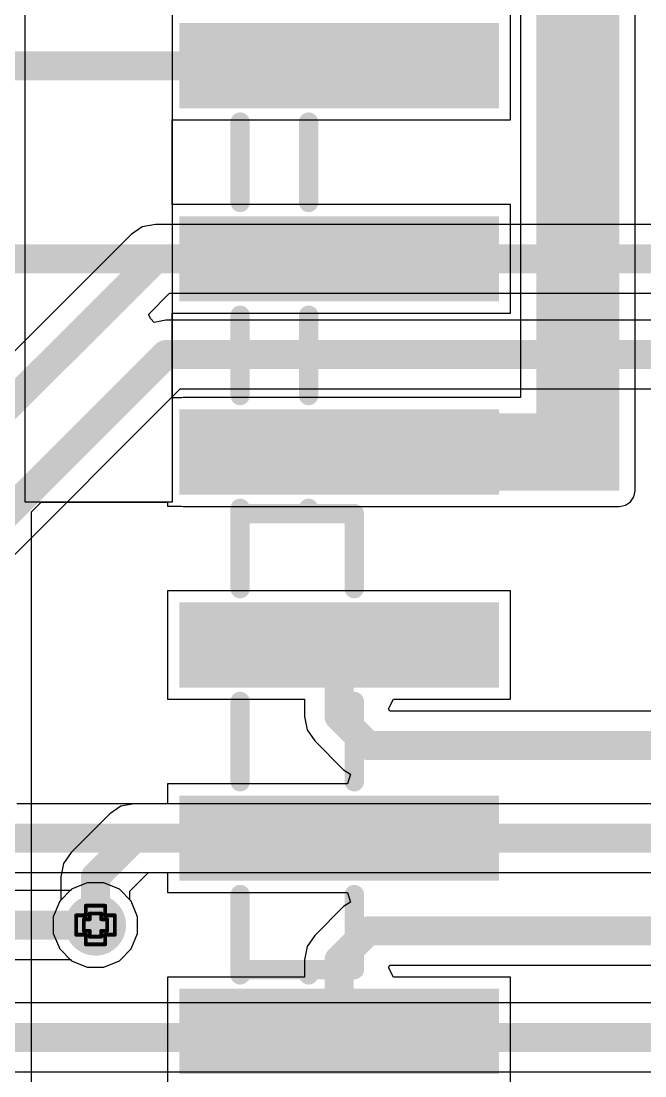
# Model space of a CAD drawing. Header units: inches. Extents: x -7 to 5163, y -3 to 5149.
# Drawn here: x 176.26 to 184.46, y 45.89 to 59.77 of the extents above; entities that cross this region are included whole.
import ezdxf

# ---------------------------------------------------------------- set-up
doc = ezdxf.new("R2010")
doc.units = ezdxf.units.IN
for name, color, linetype in [('Bottom Layer', 5, 'Continuous'), ('Bottom Solder', 6, 'Continuous'), ('Drill Drawing', 1, 'Continuous'), ('GND', 76, 'Continuous'), ('PWR', 16, 'Continuous'), ('Top Layer', 1, 'Continuous'), ('Top Overlay', 2, 'Continuous'), ('Top Paste', 8, 'Continuous'), ('Top Solder', 216, 'Continuous'), ('Via Holes', 16, 'Continuous')]:
    doc.layers.add(name, color=color, linetype=linetype)

# ---------------------------------------------------------------- blocks, each defined once
blk = doc.blocks.new('BH_00181_60')
at = {"layer": 'Top Layer'}
for points in [[(-9.4, -1.15), (-8.38, -1.15), (-8.38, -5.25), (-9.4, -5.25)], [(-6.86, -1.15), (-5.84, -1.15), (-5.84, -5.25), (-6.86, -5.25)], [(-4.32, -1.15), (-3.3, -1.15), (-3.3, -5.25), (-4.32, -5.25)], [(-1.78, -1.15), (-0.76, -1.15), (-0.76, -5.25), (-1.78, -5.25)], [(0.76, -1.15), (1.78, -1.15), (1.78, -5.25), (0.76, -5.25)], [(3.3, -1.15), (4.32, -1.15), (4.32, -5.25), (3.3, -5.25)]]:
    blk.add_hatch(color=1, dxfattribs=at).paths.add_polyline_path(points)
at = {"layer": 'Top Paste'}
for points in [[(-9.4, -1.15), (-8.38, -1.15), (-8.38, -5.25), (-9.4, -5.25)], [(-6.86, -1.15), (-5.84, -1.15), (-5.84, -5.25), (-6.86, -5.25)], [(-4.32, -1.15), (-3.3, -1.15), (-3.3, -5.25), (-4.32, -5.25)], [(-1.78, -1.15), (-0.76, -1.15), (-0.76, -5.25), (-1.78, -5.25)], [(0.76, -1.15), (1.78, -1.15), (1.78, -5.25), (0.76, -5.25)], [(3.3, -1.15), (4.32, -1.15), (4.32, -5.25), (3.3, -5.25)]]:
    blk.add_hatch(color=8, dxfattribs=at).paths.add_polyline_path(points)
at = {"layer": 'Top Solder'}
for points in [[(-9.45, -1.1), (-8.33, -1.1), (-8.33, -5.3), (-9.45, -5.3)], [(-6.91, -1.1), (-5.79, -1.1), (-5.79, -5.3), (-6.91, -5.3)], [(-4.37, -1.1), (-3.25, -1.1), (-3.25, -5.3), (-4.37, -5.3)], [(-1.83, -1.1), (-0.71, -1.1), (-0.71, -5.3), (-1.83, -5.3)], [(0.71, -1.1), (1.83, -1.1), (1.83, -5.3), (0.71, -5.3)], [(3.25, -1.1), (4.37, -1.1), (4.37, -5.3), (3.25, -5.3)]]:
    blk.add_hatch(color=216, dxfattribs=at).paths.add_polyline_path(points)
at = {"layer": 'Top Overlay'}
for points in [[(-2.011, -3, 0.254, 0.254, 0), (-3, -3, 0.254, 0.254, 0)], [(-3, -3.675, 0.254, 0.254, 0), (-3, -3, 0.254, 0.254, 0)], [(0.529, -3, 0.254, 0.254, 0), (-0.529, -3, 0.254, 0.254, 0)], [(3, -3, 0.254, 0.254, 0), (2.011, -3, 0.254, 0.254, 0)], [(3, -3.6, 0.254, 0.254, 0), (3, -3, 0.254, 0.254, 0)], [(-7.091, -3.6, 0.254, 0.254, 0), (-8.149, -3.6, 0.254, 0.254, 0)], [(-4.551, -3.6, 0.254, 0.254, 0), (-5.609, -3.6, 0.254, 0.254, 0)], [(-3, -3.6, 0.254, 0.254, 0), (-3.069, -3.6, 0.254, 0.254, 0)], [(-3, -4.5, 0.254, 0.254, 0), (-3, -3.6, 0.254, 0.254, 0)], [(3.069, -3.6, 0.254, 0.254, 0), (3, -3.6, 0.254, 0.254, 0)], [(3, -4.431, 0.254, 0.254, 0), (3, -3.6, 0.254, 0.254, 0)], [(-7.091, -4.5, 0.254, 0.254, 0), (-8.149, -4.5, 0.254, 0.254, 0)], [(-4.551, -4.5, 0.254, 0.254, 0), (-5.609, -4.5, 0.254, 0.254, 0)], [(-2.011, -4.5, 0.254, 0.254, 0), (-3.069, -4.5, 0.254, 0.254, 0)], [(0.529, -4.5, 0.254, 0.254, 0), (-0.529, -4.5, 0.254, 0.254, 0)], [(3.069, -4.5, 0.254, 0.254, 0), (2.011, -4.5, 0.254, 0.254, 0)], [(3.069, -4.5, 0.254, 0.254, 0), (3, -4.431, 0.254, 0.254, 0)]]:
    blk.add_lwpolyline(points, format="xyseb", dxfattribs=at)
for points in [[(-3.063, -3, 0.127, 0.127, 1), (-2.936, -3, 0.127, 0.127, 1)], [(-3.063, -3, 0.127, 0.127, 1), (-2.936, -3, 0.127, 0.127, 1)], [(-2.075, -3, 0.127, 0.127, 1), (-1.948, -3, 0.127, 0.127, 1)], [(-0.592, -3, 0.127, 0.127, 1), (-0.465, -3, 0.127, 0.127, 1)], [(0.465, -3, 0.127, 0.127, 1), (0.592, -3, 0.127, 0.127, 1)], [(1.948, -3, 0.127, 0.127, 1), (2.075, -3, 0.127, 0.127, 1)], [(2.936, -3, 0.127, 0.127, 1), (3.063, -3, 0.127, 0.127, 1)], [(2.936, -3, 0.127, 0.127, 1), (3.063, -3, 0.127, 0.127, 1)], [(-8.212, -3.6, 0.127, 0.127, 1), (-8.085, -3.6, 0.127, 0.127, 1)], [(-7.155, -3.6, 0.127, 0.127, 1), (-7.028, -3.6, 0.127, 0.127, 1)], [(-5.672, -3.6, 0.127, 0.127, 1), (-5.545, -3.6, 0.127, 0.127, 1)], [(-4.615, -3.6, 0.127, 0.127, 1), (-4.488, -3.6, 0.127, 0.127, 1)], [(-3.132, -3.6, 0.127, 0.127, 1), (-3.005, -3.6, 0.127, 0.127, 1)], [(-3.063, -3.6, 0.127, 0.127, 1), (-2.936, -3.6, 0.127, 0.127, 1)], [(-3.063, -3.6, 0.127, 0.127, 1), (-2.936, -3.6, 0.127, 0.127, 1)], [(-3.063, -3.675, 0.127, 0.127, 1), (-2.936, -3.675, 0.127, 0.127, 1)], [(2.936, -3.6, 0.127, 0.127, 1), (3.063, -3.6, 0.127, 0.127, 1)], [(2.936, -3.6, 0.127, 0.127, 1), (3.063, -3.6, 0.127, 0.127, 1)], [(2.936, -3.6, 0.127, 0.127, 1), (3.063, -3.6, 0.127, 0.127, 1)], [(3.005, -3.6, 0.127, 0.127, 1), (3.132, -3.6, 0.127, 0.127, 1)], [(-8.212, -4.5, 0.127, 0.127, 1), (-8.085, -4.5, 0.127, 0.127, 1)], [(-7.155, -4.5, 0.127, 0.127, 1), (-7.028, -4.5, 0.127, 0.127, 1)], [(-5.672, -4.5, 0.127, 0.127, 1), (-5.545, -4.5, 0.127, 0.127, 1)], [(-4.615, -4.5, 0.127, 0.127, 1), (-4.488, -4.5, 0.127, 0.127, 1)], [(-3.132, -4.5, 0.127, 0.127, 1), (-3.005, -4.5, 0.127, 0.127, 1)], [(-3.063, -4.5, 0.127, 0.127, 1), (-2.936, -4.5, 0.127, 0.127, 1)], [(-2.075, -4.5, 0.127, 0.127, 1), (-1.948, -4.5, 0.127, 0.127, 1)], [(-0.592, -4.5, 0.127, 0.127, 1), (-0.465, -4.5, 0.127, 0.127, 1)], [(0.465, -4.5, 0.127, 0.127, 1), (0.592, -4.5, 0.127, 0.127, 1)], [(1.948, -4.5, 0.127, 0.127, 1), (2.075, -4.5, 0.127, 0.127, 1)], [(2.936, -4.431, 0.127, 0.127, 1), (3.063, -4.431, 0.127, 0.127, 1)], [(2.936, -4.431, 0.127, 0.127, 1), (3.063, -4.431, 0.127, 0.127, 1)], [(3.005, -4.5, 0.127, 0.127, 1), (3.132, -4.5, 0.127, 0.127, 1)], [(3.005, -4.5, 0.127, 0.127, 1), (3.132, -4.5, 0.127, 0.127, 1)]]:
    blk.add_lwpolyline(points, format="xyseb", close=True, dxfattribs=at)

msp = doc.modelspace()

# ---------------------------------------------------------------- hatches: boundary and pattern name
at = {"layer": 'Bottom Layer'}
h = msp.add_hatch(color=5, dxfattribs=at)
edge = h.paths.add_edge_path()
edge.add_arc((177.241, 47.879), 0.3, 0, 360)
at = {"layer": 'Bottom Solder'}
h = msp.add_hatch(color=6, dxfattribs=at)
edge = h.paths.add_edge_path()
edge.add_arc((177.241, 47.879), 0.402, 0, 360)
at = {"layer": 'GND'}
h = msp.add_hatch(color=76, dxfattribs=at)
edge = h.paths.add_edge_path()
edge.add_arc((177.241, 47.879), 0.3, 0, 360)
at = {"layer": 'PWR'}
h = msp.add_hatch(color=16, dxfattribs=at)
edge = h.paths.add_edge_path()
edge.add_arc((177.241, 47.879), 0.3, 0, 360)
at = {"layer": 'Top Layer'}
for points in [[(183.032, 53.592), (184.125, 53.592), (184.125, 63.752), (183.032, 63.752)], [(178.392, 53.592), (184.125, 53.592), (184.125, 54.612), (178.392, 54.612)]]:
    msp.add_hatch(color=1, dxfattribs=at).paths.add_polyline_path(points)
h = msp.add_hatch(color=1, dxfattribs=at)
edge = h.paths.add_edge_path()
edge.add_arc((177.241, 47.879), 0.3, 0, 360)
at = {"layer": 'Top Solder'}
h = msp.add_hatch(color=216, dxfattribs=at)
edge = h.paths.add_edge_path()
edge.add_arc((177.241, 47.879), 0.402, 0, 360)
at = {"layer": 'Via Holes'}
h = msp.add_hatch(color=7, dxfattribs=at)
edge = h.paths.add_edge_path()
edge.add_arc((177.241, 47.879), 0.15, 0, 360)

# ---------------------------------------------------------------- linework, layer by layer
at = {"layer": 'Bottom Layer'}
for p, q in [((177.855, 57.061), (177.708, 56.962)), ((178.029, 57.095), (177.855, 57.061)), ((189.205, 57.095), (178.029, 57.095)), ((177.708, 56.962), (173.395, 52.649)), ((177.708, 56.962), (177.708, 56.962)), ((177.938, 55.91), (178.216, 56.189)), ((178.216, 56.189), (189.205, 56.189)), ((177.967, 55.852), (177.938, 55.91)), ((178.013, 55.805), (177.967, 55.852)), ((178.166, 55.836), (178.013, 55.805)), ((190.225, 55.836), (178.166, 55.836)), ((173.655, 50.23), (178.354, 54.93)), ((178.354, 54.93), (190.412, 54.93)), ((189.205, 49.475), (176.21, 49.475)), ((176.022, 48.569), (189.205, 48.569)), ((177.131, 48.433), (176.927, 48.349)), ((177.351, 48.433), (177.131, 48.433)), ((177.555, 48.349), (177.351, 48.433)), ((176.911, 48.332), (175.349, 48.332)), ((176.927, 48.349), (176.911, 48.332)), ((177.711, 48.193), (177.555, 48.349)), ((177.795, 47.989), (177.711, 48.193)), ((177.795, 47.769), (177.795, 47.989)), ((177.711, 47.565), (177.795, 47.769)), ((177.555, 47.409), (177.711, 47.565)), ((175.537, 47.426), (176.911, 47.426)), ((176.911, 47.426), (176.927, 47.409)), ((176.927, 47.409), (177.131, 47.325)), ((177.131, 47.325), (177.351, 47.325)), ((177.351, 47.325), (177.555, 47.409)), ((189.971, 46.856), (175.262, 46.856)), ((174.236, 45.949), (190.159, 45.949))]:
    msp.add_line(p, q, dxfattribs=at)
for points in [[(173.482, 52.095, 0.381, 0.381, 0), (178.029, 56.642, 0.381, 0.381, 0)], [(178.029, 56.642, 0.381, 0.381, 0), (189.535, 56.642, 0.381, 0.381, 0)], [(173.101, 50.317, 0.381, 0.381, 0), (178.166, 55.383, 0.381, 0.381, 0)], [(178.166, 55.383, 0.381, 0.381, 0), (190.412, 55.383, 0.381, 0.381, 0)], [(176.022, 49.022, 0.381, 0.381, 0), (189.535, 49.022, 0.381, 0.381, 0)], [(175.349, 47.879, 0.381, 0.381, 0), (177.241, 47.879, 0.381, 0.381, 0)], [(174.236, 46.402, 0.381, 0.381, 0), (190.159, 46.402, 0.381, 0.381, 0)]]:
    msp.add_lwpolyline(points, format="xyseb", dxfattribs=at)
for points in [[(177.933, 56.642, 0.191, 0.191, 1), (178.124, 56.642, 0.191, 0.191, 1)], [(177.933, 56.642, 0.191, 0.191, 1), (178.124, 56.642, 0.191, 0.191, 1)], [(178.071, 55.383, 0.191, 0.191, 1), (178.262, 55.383, 0.191, 0.191, 1)], [(178.071, 55.383, 0.191, 0.191, 1), (178.262, 55.383, 0.191, 0.191, 1)], [(177.146, 47.879, 0.191, 0.191, 1), (177.336, 47.879, 0.191, 0.191, 1)]]:
    msp.add_lwpolyline(points, format="xyseb", close=True, dxfattribs=at)
at = {"layer": 'Drill Drawing'}
for points in [[(177.114, 48.006, 0.0508, 0.0508, 0), (177.114, 48.133, 0.0508, 0.0508, 0)], [(177.114, 48.133, 0.0508, 0.0508, 0), (177.368, 48.133, 0.0508, 0.0508, 0)], [(177.368, 48.006, 0.0508, 0.0508, 0), (177.368, 48.133, 0.0508, 0.0508, 0)], [(176.987, 47.752, 0.0508, 0.0508, 0), (176.987, 48.006, 0.0508, 0.0508, 0)], [(176.987, 48.006, 0.0508, 0.0508, 0), (177.114, 48.006, 0.0508, 0.0508, 0)], [(177.165, 47.955, 0.0508, 0.0508, 0), (177.165, 48.031, 0.0508, 0.0508, 0)], [(177.165, 48.031, 0.0508, 0.0508, 0), (177.317, 48.031, 0.0508, 0.0508, 0)], [(177.317, 47.955, 0.0508, 0.0508, 0), (177.317, 48.031, 0.0508, 0.0508, 0)], [(177.368, 48.006, 0.0508, 0.0508, 0), (177.495, 48.006, 0.0508, 0.0508, 0)], [(177.495, 47.752, 0.0508, 0.0508, 0), (177.495, 48.006, 0.0508, 0.0508, 0)], [(177.089, 47.803, 0.0508, 0.0508, 0), (177.089, 47.955, 0.0508, 0.0508, 0)], [(177.089, 47.955, 0.0508, 0.0508, 0), (177.165, 47.955, 0.0508, 0.0508, 0)], [(177.317, 47.955, 0.0508, 0.0508, 0), (177.394, 47.955, 0.0508, 0.0508, 0)], [(177.394, 47.803, 0.0508, 0.0508, 0), (177.394, 47.955, 0.0508, 0.0508, 0)], [(176.987, 47.752, 0.0508, 0.0508, 0), (177.114, 47.752, 0.0508, 0.0508, 0)], [(177.089, 47.803, 0.0508, 0.0508, 0), (177.165, 47.803, 0.0508, 0.0508, 0)], [(177.114, 47.625, 0.0508, 0.0508, 0), (177.114, 47.752, 0.0508, 0.0508, 0)], [(177.165, 47.727, 0.0508, 0.0508, 0), (177.165, 47.803, 0.0508, 0.0508, 0)], [(177.165, 47.727, 0.0508, 0.0508, 0), (177.317, 47.727, 0.0508, 0.0508, 0)], [(177.317, 47.803, 0.0508, 0.0508, 0), (177.394, 47.803, 0.0508, 0.0508, 0)], [(177.317, 47.727, 0.0508, 0.0508, 0), (177.317, 47.803, 0.0508, 0.0508, 0)], [(177.368, 47.752, 0.0508, 0.0508, 0), (177.495, 47.752, 0.0508, 0.0508, 0)], [(177.368, 47.625, 0.0508, 0.0508, 0), (177.368, 47.752, 0.0508, 0.0508, 0)], [(177.114, 47.625, 0.0508, 0.0508, 0), (177.368, 47.625, 0.0508, 0.0508, 0)]]:
    msp.add_lwpolyline(points, format="xyseb", dxfattribs=at)
for points in [[(177.101, 48.133, 0.0254, 0.0254, 1), (177.127, 48.133, 0.0254, 0.0254, 1)], [(177.101, 48.133, 0.0254, 0.0254, 1), (177.127, 48.133, 0.0254, 0.0254, 1)], [(177.356, 48.133, 0.0254, 0.0254, 1), (177.381, 48.133, 0.0254, 0.0254, 1)], [(177.356, 48.133, 0.0254, 0.0254, 1), (177.381, 48.133, 0.0254, 0.0254, 1)], [(176.975, 48.006, 0.0254, 0.0254, 1), (177, 48.006, 0.0254, 0.0254, 1)], [(176.975, 48.006, 0.0254, 0.0254, 1), (177, 48.006, 0.0254, 0.0254, 1)], [(177.101, 48.006, 0.0254, 0.0254, 1), (177.127, 48.006, 0.0254, 0.0254, 1)], [(177.101, 48.006, 0.0254, 0.0254, 1), (177.127, 48.006, 0.0254, 0.0254, 1)], [(177.152, 48.031, 0.0254, 0.0254, 1), (177.178, 48.031, 0.0254, 0.0254, 1)], [(177.152, 48.031, 0.0254, 0.0254, 1), (177.178, 48.031, 0.0254, 0.0254, 1)], [(177.305, 48.031, 0.0254, 0.0254, 1), (177.33, 48.031, 0.0254, 0.0254, 1)], [(177.305, 48.031, 0.0254, 0.0254, 1), (177.33, 48.031, 0.0254, 0.0254, 1)], [(177.356, 48.006, 0.0254, 0.0254, 1), (177.381, 48.006, 0.0254, 0.0254, 1)], [(177.356, 48.006, 0.0254, 0.0254, 1), (177.381, 48.006, 0.0254, 0.0254, 1)], [(177.482, 48.006, 0.0254, 0.0254, 1), (177.508, 48.006, 0.0254, 0.0254, 1)], [(177.482, 48.006, 0.0254, 0.0254, 1), (177.508, 48.006, 0.0254, 0.0254, 1)], [(177.076, 47.955, 0.0254, 0.0254, 1), (177.101, 47.955, 0.0254, 0.0254, 1)], [(177.076, 47.955, 0.0254, 0.0254, 1), (177.101, 47.955, 0.0254, 0.0254, 1)], [(177.152, 47.955, 0.0254, 0.0254, 1), (177.178, 47.955, 0.0254, 0.0254, 1)], [(177.152, 47.955, 0.0254, 0.0254, 1), (177.178, 47.955, 0.0254, 0.0254, 1)], [(177.305, 47.955, 0.0254, 0.0254, 1), (177.33, 47.955, 0.0254, 0.0254, 1)], [(177.305, 47.955, 0.0254, 0.0254, 1), (177.33, 47.955, 0.0254, 0.0254, 1)], [(177.381, 47.955, 0.0254, 0.0254, 1), (177.406, 47.955, 0.0254, 0.0254, 1)], [(177.381, 47.955, 0.0254, 0.0254, 1), (177.406, 47.955, 0.0254, 0.0254, 1)], [(176.975, 47.752, 0.0254, 0.0254, 1), (177, 47.752, 0.0254, 0.0254, 1)], [(176.975, 47.752, 0.0254, 0.0254, 1), (177, 47.752, 0.0254, 0.0254, 1)], [(177.076, 47.803, 0.0254, 0.0254, 1), (177.101, 47.803, 0.0254, 0.0254, 1)], [(177.076, 47.803, 0.0254, 0.0254, 1), (177.101, 47.803, 0.0254, 0.0254, 1)], [(177.101, 47.752, 0.0254, 0.0254, 1), (177.127, 47.752, 0.0254, 0.0254, 1)], [(177.101, 47.752, 0.0254, 0.0254, 1), (177.127, 47.752, 0.0254, 0.0254, 1)], [(177.152, 47.803, 0.0254, 0.0254, 1), (177.178, 47.803, 0.0254, 0.0254, 1)], [(177.152, 47.803, 0.0254, 0.0254, 1), (177.178, 47.803, 0.0254, 0.0254, 1)], [(177.152, 47.727, 0.0254, 0.0254, 1), (177.178, 47.727, 0.0254, 0.0254, 1)], [(177.152, 47.727, 0.0254, 0.0254, 1), (177.178, 47.727, 0.0254, 0.0254, 1)], [(177.305, 47.803, 0.0254, 0.0254, 1), (177.33, 47.803, 0.0254, 0.0254, 1)], [(177.305, 47.803, 0.0254, 0.0254, 1), (177.33, 47.803, 0.0254, 0.0254, 1)], [(177.305, 47.727, 0.0254, 0.0254, 1), (177.33, 47.727, 0.0254, 0.0254, 1)], [(177.305, 47.727, 0.0254, 0.0254, 1), (177.33, 47.727, 0.0254, 0.0254, 1)], [(177.356, 47.752, 0.0254, 0.0254, 1), (177.381, 47.752, 0.0254, 0.0254, 1)], [(177.356, 47.752, 0.0254, 0.0254, 1), (177.381, 47.752, 0.0254, 0.0254, 1)], [(177.381, 47.803, 0.0254, 0.0254, 1), (177.406, 47.803, 0.0254, 0.0254, 1)], [(177.381, 47.803, 0.0254, 0.0254, 1), (177.406, 47.803, 0.0254, 0.0254, 1)], [(177.482, 47.752, 0.0254, 0.0254, 1), (177.508, 47.752, 0.0254, 0.0254, 1)], [(177.482, 47.752, 0.0254, 0.0254, 1), (177.508, 47.752, 0.0254, 0.0254, 1)], [(177.101, 47.625, 0.0254, 0.0254, 1), (177.127, 47.625, 0.0254, 0.0254, 1)], [(177.101, 47.625, 0.0254, 0.0254, 1), (177.127, 47.625, 0.0254, 0.0254, 1)], [(177.356, 47.625, 0.0254, 0.0254, 1), (177.381, 47.625, 0.0254, 0.0254, 1)], [(177.356, 47.625, 0.0254, 0.0254, 1), (177.381, 47.625, 0.0254, 0.0254, 1)]]:
    msp.add_lwpolyline(points, format="xyseb", close=True, dxfattribs=at)
at = {"layer": 'GND'}
for p, q in [((177.131, 48.433), (176.927, 48.349)), ((177.351, 48.433), (177.131, 48.433)), ((177.555, 48.349), (177.351, 48.433)), ((176.927, 48.349), (176.772, 48.193)), ((177.711, 48.193), (177.555, 48.349)), ((176.772, 48.193), (176.687, 47.989)), ((177.795, 47.989), (177.711, 48.193)), ((176.687, 47.989), (176.687, 47.769)), ((177.795, 47.769), (177.795, 47.989)), ((176.687, 47.769), (176.772, 47.565)), ((177.711, 47.565), (177.795, 47.769)), ((176.772, 47.565), (176.927, 47.409)), ((177.555, 47.409), (177.711, 47.565)), ((176.927, 47.409), (177.131, 47.325)), ((177.131, 47.325), (177.351, 47.325)), ((177.351, 47.325), (177.555, 47.409))]:
    msp.add_line(p, q, dxfattribs=at)
at = {"layer": 'PWR'}
for p, q in [((177.131, 48.433), (176.927, 48.349)), ((177.351, 48.433), (177.131, 48.433)), ((177.555, 48.349), (177.351, 48.433)), ((176.927, 48.349), (176.772, 48.193)), ((177.711, 48.193), (177.555, 48.349)), ((176.772, 48.193), (176.687, 47.989)), ((177.795, 47.989), (177.711, 48.193)), ((176.687, 47.989), (176.687, 47.769)), ((177.795, 47.769), (177.795, 47.989)), ((176.687, 47.769), (176.772, 47.565)), ((177.711, 47.565), (177.795, 47.769)), ((176.772, 47.565), (176.927, 47.409)), ((177.555, 47.409), (177.711, 47.565)), ((176.927, 47.409), (177.131, 47.325)), ((177.131, 47.325), (177.351, 47.325)), ((177.351, 47.325), (177.555, 47.409))]:
    msp.add_line(p, q, dxfattribs=at)
at = {"layer": 'Top Layer'}
for p, q in [((182.825, 63.752), (182.825, 54.819)), ((184.332, 53.592), (184.332, 63.752)), ((176.316, 53.442), (176.316, 62.116)), ((178.251, 62.116), (178.251, 53.442)), ((182.695, 58.469), (182.695, 59.895)), ((178.251, 57.355), (178.251, 58.469)), ((178.251, 58.469), (182.695, 58.469)), ((182.695, 57.355), (178.251, 57.355)), ((182.695, 55.929), (182.695, 57.355)), ((178.251, 54.815), (178.251, 55.929)), ((178.251, 55.929), (182.695, 55.929)), ((178.372, 54.815), (178.251, 54.815)), ((178.392, 54.819), (178.372, 54.815)), ((182.825, 54.819), (178.392, 54.819)), ((184.316, 53.513), (184.332, 53.592)), ((178.251, 53.442), (176.316, 53.442)), ((176.399, 53.315), (176.526, 53.442)), ((176.526, 53.442), (178.189, 53.442)), ((178.189, 53.442), (178.189, 53.389)), ((184.204, 53.401), (184.271, 53.446)), ((184.271, 53.446), (184.316, 53.513)), ((176.399, 40.167), (176.399, 53.315)), ((178.189, 53.389), (178.372, 53.389)), ((178.372, 53.389), (178.392, 53.385)), ((178.392, 53.385), (184.125, 53.385)), ((184.125, 53.385), (184.204, 53.401)), ((182.695, 52.275), (178.189, 52.275)), ((178.189, 52.275), (178.189, 50.849)), ((182.695, 50.849), (182.695, 52.275)), ((178.189, 50.849), (179.989, 50.849)), ((179.989, 50.849), (179.989, 50.622)), ((181.091, 50.722), (181.159, 50.849)), ((181.159, 50.849), (182.695, 50.849)), ((181.109, 50.694), (181.091, 50.722)), ((192.982, 50.694), (181.109, 50.694)), ((179.989, 50.622), (180.023, 50.448)), ((180.023, 50.448), (180.122, 50.301)), ((180.122, 50.301), (180.502, 49.921)), ((180.502, 49.921), (180.502, 49.921)), ((180.502, 49.921), (180.59, 49.862)), ((180.59, 49.862), (180.551, 49.735)), ((180.551, 49.735), (178.189, 49.735)), ((178.189, 49.735), (178.189, 49.475)), ((177.576, 49.441), (177.429, 49.342)), ((177.749, 49.475), (177.576, 49.441)), ((178.189, 49.475), (177.749, 49.475)), ((177.749, 49.475), (177.749, 49.475)), ((177.429, 49.342), (176.921, 48.834)), ((177.429, 49.342), (177.429, 49.342)), ((176.921, 48.834), (176.822, 48.687)), ((176.822, 48.687), (176.788, 48.514)), ((177.694, 48.326), (177.937, 48.569)), ((177.937, 48.569), (178.189, 48.569)), ((178.189, 48.569), (178.189, 48.309)), ((176.788, 48.514), (176.788, 48.209)), ((177.694, 48.209), (177.694, 48.326)), ((178.189, 48.309), (180.551, 48.309)), ((180.551, 48.309), (180.59, 48.182)), ((176.772, 48.193), (176.687, 47.989)), ((176.788, 48.209), (176.772, 48.193)), ((177.711, 48.193), (177.694, 48.209)), ((177.795, 47.989), (177.711, 48.193)), ((180.59, 48.182), (180.502, 48.123)), ((180.502, 48.123), (180.122, 47.743)), ((180.502, 48.123), (180.502, 48.123)), ((176.687, 47.989), (176.687, 47.769)), ((177.795, 47.769), (177.795, 47.989)), ((176.687, 47.769), (176.772, 47.565)), ((177.711, 47.565), (177.795, 47.769)), ((180.122, 47.743), (180.023, 47.596)), ((180.023, 47.596), (179.989, 47.422)), ((176.772, 47.565), (176.927, 47.409)), ((177.555, 47.409), (177.711, 47.565)), ((176.927, 47.409), (177.131, 47.325)), ((177.131, 47.325), (177.351, 47.325)), ((177.351, 47.325), (177.555, 47.409)), ((179.989, 47.422), (179.989, 47.195)), ((181.091, 47.322), (181.109, 47.35)), ((181.159, 47.195), (181.091, 47.322)), ((181.109, 47.35), (191.853, 47.35)), ((179.989, 47.195), (178.189, 47.195)), ((178.189, 47.195), (178.189, 45.769)), ((182.695, 47.195), (181.159, 47.195)), ((182.695, 45.769), (182.695, 47.195))]:
    msp.add_line(p, q, dxfattribs=at)
for points in [[(140.771, 59.182, 0.381, 0.381, 0), (180.442, 59.182, 0.381, 0.381, 0)], [(141, 56.642, 0.381, 0.381, 0), (180.442, 56.642, 0.381, 0.381, 0)], [(180.442, 54.102, 0.762, 0.762, 0), (180.466, 54.126, 0.762, 0.762, 0)], [(180.442, 50.622, 0.381, 0.381, 0), (180.442, 51.562, 0.381, 0.381, 0)], [(180.442, 50.622, 0.381, 0.381, 0), (180.823, 50.241, 0.381, 0.381, 0)], [(180.823, 50.241, 0.381, 0.381, 0), (192.982, 50.241, 0.381, 0.381, 0)], [(177.241, 48.514, 0.381, 0.381, 0), (177.749, 49.022, 0.381, 0.381, 0)], [(177.749, 49.022, 0.381, 0.381, 0), (180.442, 49.022, 0.381, 0.381, 0)], [(177.241, 47.879, 0.381, 0.381, 0), (177.241, 48.514, 0.381, 0.381, 0)], [(180.442, 47.422, 0.381, 0.381, 0), (180.823, 47.803, 0.381, 0.381, 0)], [(180.823, 47.803, 0.381, 0.381, 0), (192.04, 47.803, 0.381, 0.381, 0)], [(180.442, 46.482, 0.381, 0.381, 0), (180.442, 47.422, 0.381, 0.381, 0)]]:
    msp.add_lwpolyline(points, format="xyseb", dxfattribs=at)
for points in [[(180.347, 59.182, 0.191, 0.191, 1), (180.537, 59.182, 0.191, 0.191, 1)], [(180.347, 56.642, 0.191, 0.191, 1), (180.537, 56.642, 0.191, 0.191, 1)], [(180.252, 54.102, 0.381, 0.381, 1), (180.633, 54.102, 0.381, 0.381, 1)], [(180.276, 54.126, 0.381, 0.381, 1), (180.657, 54.126, 0.381, 0.381, 1)], [(180.347, 51.562, 0.191, 0.191, 1), (180.537, 51.562, 0.191, 0.191, 1)], [(180.347, 50.622, 0.191, 0.191, 1), (180.537, 50.622, 0.191, 0.191, 1)], [(180.347, 50.622, 0.191, 0.191, 1), (180.537, 50.622, 0.191, 0.191, 1)], [(180.727, 50.241, 0.191, 0.191, 1), (180.918, 50.241, 0.191, 0.191, 1)], [(180.727, 50.241, 0.191, 0.191, 1), (180.918, 50.241, 0.191, 0.191, 1)], [(177.654, 49.022, 0.191, 0.191, 1), (177.844, 49.022, 0.191, 0.191, 1)], [(177.654, 49.022, 0.191, 0.191, 1), (177.844, 49.022, 0.191, 0.191, 1)], [(180.347, 49.022, 0.191, 0.191, 1), (180.537, 49.022, 0.191, 0.191, 1)], [(177.146, 48.514, 0.191, 0.191, 1), (177.336, 48.514, 0.191, 0.191, 1)], [(177.146, 48.514, 0.191, 0.191, 1), (177.336, 48.514, 0.191, 0.191, 1)], [(177.146, 47.879, 0.191, 0.191, 1), (177.336, 47.879, 0.191, 0.191, 1)], [(180.727, 47.803, 0.191, 0.191, 1), (180.918, 47.803, 0.191, 0.191, 1)], [(180.727, 47.803, 0.191, 0.191, 1), (180.918, 47.803, 0.191, 0.191, 1)], [(180.347, 47.422, 0.191, 0.191, 1), (180.537, 47.422, 0.191, 0.191, 1)], [(180.347, 47.422, 0.191, 0.191, 1), (180.537, 47.422, 0.191, 0.191, 1)], [(180.347, 46.482, 0.191, 0.191, 1), (180.537, 46.482, 0.191, 0.191, 1)]]:
    msp.add_lwpolyline(points, format="xyseb", close=True, dxfattribs=at)

# ---------------------------------------------------------------- block references
at = {"rotation": 270}
msp.add_blockref('BH_00181_60', (183.642, 50.292), dxfattribs=at)

doc.saveas('drawing.dxf')
